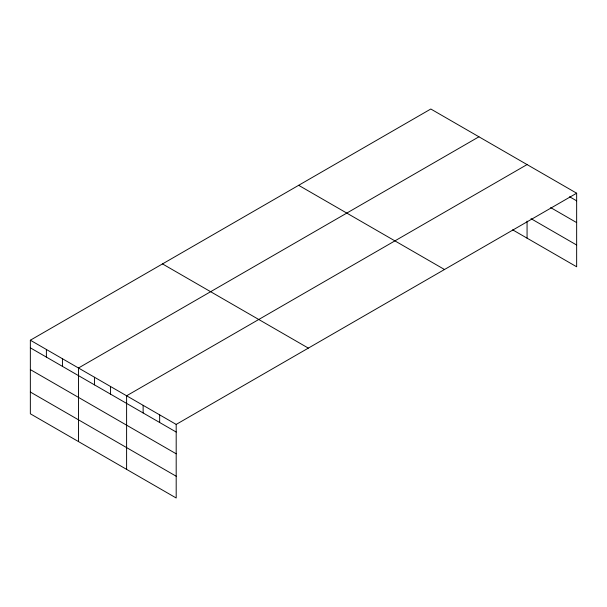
<?xml version="1.0" encoding="UTF-8"?>
<svg xmlns="http://www.w3.org/2000/svg" width="607" height="607" viewBox="0 0 607 607"><rect width="100%" height="100%" fill="white"/><g stroke="black" fill="none" stroke-linecap="round" stroke-linejoin="round"><path stroke-width="0.91" d="M576.65 193.208L430.811 109.01L30.35 340.216L30.35 413.792L176.189 497.99L176.189 424.414L576.65 193.208L576.65 266.784L512.627 229.825M478.938 136.795L78.478 368.001L78.478 441.577M527.066 164.58L126.605 395.787L126.605 469.363M569.563 196.744L576.65 200.834M550.678 207.602L576.65 222.602M531.004 218.664L576.65 245.023M298.659 185.31L444.499 269.508M162.501 263.916L308.341 348.115M30.35 340.216L176.189 424.414M30.35 347.841L176.189 432.04M30.35 369.602L176.189 453.801M30.35 392.031L176.189 476.229M527.066 221.123L527.066 238.156M159.656 414.869L159.656 422.495M143.131 405.324L143.131 412.957M110.557 386.522L110.557 394.148M94.517 377.258L94.517 384.891M62.438 358.737L62.438 366.362M46.39 349.473L46.39 357.106"/></g></svg>
